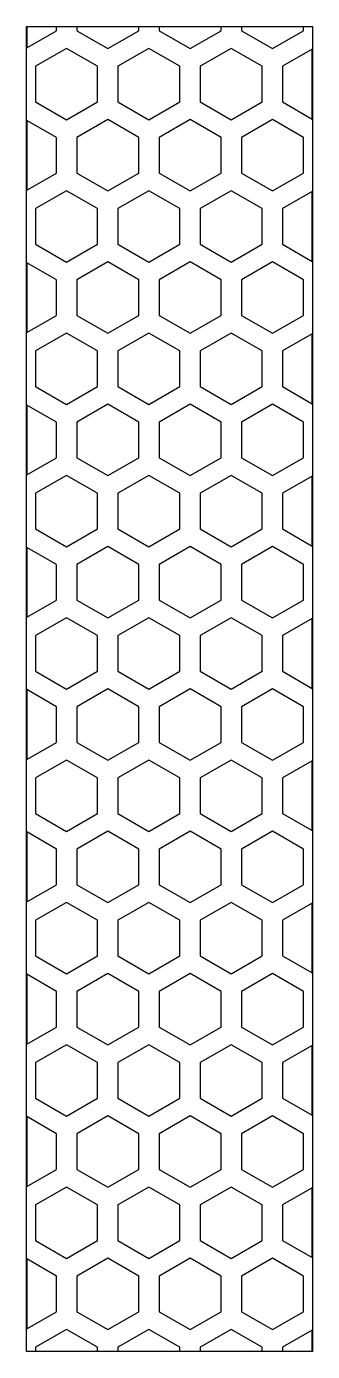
# Model space of a CAD drawing. Extents: x -7 to 7, y -32.5 to 32.5.
import ezdxf

# ---------------------------------------------------------------- set-up
doc = ezdxf.new("R2010")
doc.units = 0
doc.layers.add('Add_Red', color=1, linetype='Continuous')
doc.layers.add('Vector_Red', color=1, linetype='Continuous')

msp = doc.modelspace()

# ---------------------------------------------------------------- linework, layer by layer
at = {"layer": 'Add_Red'}
for points in [[(-5.538904, 32.289733), (-5.538904, 32.490001), (-6.99, 32.490001), (-6.99, 31.451943), (-5.538904, 32.289733)], [(-1.507816, 32.289733), (-1.507816, 32.490001), (-4.538905, 32.490001), (-4.538905, 32.289733), (-3.02336, 31.414733), (-1.507816, 32.289733)], [(2.523272, 32.289733), (2.523272, 32.49), (-0.507816, 32.490001), (-0.507816, 32.289733), (1.007728, 31.414733), (2.523272, 32.289733)], [(6.554361, 32.289733), (6.554361, 32.49), (3.523272, 32.49), (3.523272, 32.289733), (5.038817, 31.414733), (6.554361, 32.289733)], [(-3.523359, 28.798708), (-3.523359, 30.548707), (-5.038904, 31.423707), (-6.554448, 30.548707), (-6.554448, 28.798708), (-5.038904, 27.923708), (-3.523359, 28.798708)], [(0.507729, 28.798708), (0.507729, 30.548707), (-1.007815, 31.423707), (-2.523359, 30.548707), (-2.523359, 28.798708), (-1.007815, 27.923708), (0.507729, 28.798708)], [(4.538818, 28.798708), (4.538818, 30.548707), (3.023273, 31.423707), (1.507729, 30.548707), (1.507729, 28.798708), (3.023273, 27.923708), (4.538818, 28.798708)], [(6.989999, 31.386547), (5.538818, 30.548707), (5.538818, 28.798708), (6.989999, 27.960868), (6.989999, 31.386547)], [(-5.538895, 25.307683), (-5.538895, 27.057683), (-6.99, 27.895479), (-6.99, 24.469888), (-5.538895, 25.307683)], [(-1.507806, 25.307683), (-1.507806, 27.057683), (-3.02335, 27.932683), (-4.538895, 27.057683), (-4.538895, 25.307683), (-3.02335, 24.432684), (-1.507806, 25.307683)], [(2.523282, 25.307683), (2.523282, 27.057683), (1.007738, 27.932683), (-0.507806, 27.057683), (-0.507806, 25.307683), (1.007738, 24.432684), (2.523282, 25.307683)], [(6.55437, 25.307683), (6.55437, 27.057683), (5.038826, 27.932683), (3.523281, 27.057683), (3.523281, 25.307683), (5.038826, 24.432684), (6.55437, 25.307683)], [(-3.523349, 21.816659), (-3.523349, 23.566659), (-5.038894, 24.441659), (-6.554438, 23.566659), (-6.554438, 21.816659), (-5.038894, 20.94166), (-3.523349, 21.816659)], [(0.507739, 21.816659), (0.507739, 23.566659), (-1.007805, 24.441659), (-2.523349, 23.566659), (-2.523349, 21.816659), (-1.007805, 20.94166), (0.507739, 21.816659)], [(4.538827, 21.816659), (4.538827, 23.566659), (3.023282, 24.441659), (1.507738, 23.566659), (1.507738, 21.816659), (3.023282, 20.94166), (4.538827, 21.816659)], [(6.989999, 24.404494), (5.538827, 23.566659), (5.538827, 21.816659), (6.989999, 20.978825), (6.989999, 24.404494)], [(-5.538885, 18.325634), (-5.538885, 20.075634), (-6.99, 20.913436), (-6.99, 17.487832), (-5.538885, 18.325634)], [(-1.507797, 18.325634), (-1.507797, 20.075634), (-3.023341, 20.950634), (-4.538886, 20.075634), (-4.538886, 18.325634), (-3.023341, 17.450634), (-1.507797, 18.325634)], [(2.523291, 18.325634), (2.523291, 20.075634), (1.007747, 20.950634), (-0.507797, 20.075634), (-0.507797, 18.325634), (1.007747, 17.450634), (2.523291, 18.325634)], [(6.55438, 18.325634), (6.55438, 20.075634), (5.038836, 20.950634), (3.523291, 20.075634), (3.523291, 18.325634), (5.038836, 17.450634), (6.55438, 18.325634)], [(-3.52334, 14.83461), (-3.52334, 16.58461), (-5.038885, 17.45961), (-6.554429, 16.58461), (-6.554429, 14.83461), (-5.038885, 13.95961), (-3.52334, 14.83461)], [(0.507748, 14.83461), (0.507748, 16.58461), (-1.007796, 17.45961), (-2.52334, 16.58461), (-2.52334, 14.83461), (-1.007796, 13.95961), (0.507748, 14.83461)], [(4.538837, 14.83461), (4.538837, 16.58461), (3.023292, 17.45961), (1.507748, 16.58461), (1.507748, 14.83461), (3.023292, 13.95961), (4.538837, 14.83461)], [(6.989999, 17.422439), (5.538837, 16.58461), (5.538837, 14.83461), (6.989999, 13.996781), (6.989999, 17.422439)], [(-5.538876, 11.343585), (-5.538876, 13.093585), (-6.99, 13.931391), (-6.99, 10.505778), (-5.538876, 11.343585)], [(-1.507787, 11.343585), (-1.507787, 13.093585), (-3.023331, 13.968584), (-4.538876, 13.093585), (-4.538876, 11.343585), (-3.023331, 10.468585), (-1.507787, 11.343585)], [(2.523301, 11.343585), (2.523301, 13.093585), (1.007757, 13.968584), (-0.507787, 13.093585), (-0.507787, 11.343585), (1.007757, 10.468585), (2.523301, 11.343585)], [(6.55439, 11.343585), (6.55439, 13.093585), (5.038845, 13.968584), (3.5233, 13.093585), (3.5233, 11.343585), (5.038845, 10.468585), (6.55439, 11.343585)], [(-3.52333, 7.852561), (-3.52333, 9.602561), (-5.038875, 10.47756), (-6.554419, 9.602561), (-6.554419, 7.852561), (-5.038875, 6.977561), (-3.52333, 7.852561)], [(0.507758, 7.852561), (0.507758, 9.602561), (-1.007786, 10.47756), (-2.52333, 9.602561), (-2.52333, 7.852561), (-1.007786, 6.977561), (0.507758, 7.852561)], [(4.538847, 7.852561), (4.538847, 9.602561), (3.023302, 10.47756), (1.507758, 9.602561), (1.507758, 7.852561), (3.023302, 6.977561), (4.538847, 7.852561)], [(6.989999, 10.440384), (5.538846, 9.602561), (5.538846, 7.852561), (6.989999, 7.014737), (6.989999, 10.440384)], [(-5.538866, 4.361536), (-5.538866, 6.111535), (-6.99, 6.949348), (-6.99, 3.523723), (-5.538866, 4.361536)], [(-1.507778, 4.361536), (-1.507778, 6.111535), (-3.023322, 6.986535), (-4.538867, 6.111535), (-4.538867, 4.361536), (-3.023322, 3.486536), (-1.507778, 4.361536)], [(2.52331, 4.361536), (2.52331, 6.111535), (1.007766, 6.986535), (-0.507778, 6.111535), (-0.507778, 4.361536), (1.007766, 3.486536), (2.52331, 4.361536)], [(6.554399, 4.361536), (6.554399, 6.111535), (5.038855, 6.986535), (3.52331, 6.111535), (3.52331, 4.361536), (5.038855, 3.486536), (6.554399, 4.361536)], [(-3.52332, 0.870512), (-3.52332, 2.620511), (-5.038865, 3.495511), (-6.55441, 2.620511), (-6.55441, 0.870512), (-5.038865, -0.004487), (-3.52332, 0.870512)], [(0.507767, 0.870512), (0.507767, 2.620511), (-1.007777, 3.495511), (-2.523321, 2.620511), (-2.523321, 0.870512), (-1.007777, -0.004487), (0.507767, 0.870512)], [(4.538856, 0.870512), (4.538856, 2.620511), (3.023311, 3.495511), (1.507767, 2.620511), (1.507767, 0.870512), (3.023311, -0.004487), (4.538856, 0.870512)], [(6.989999, 3.458329), (5.538856, 2.620511), (5.538856, 0.870512), (6.989999, 0.032695), (6.989999, 3.458329)], [(-1.507768, -2.620511), (-1.507768, -0.870512), (-3.023312, 0.004487), (-4.538857, -0.870512), (-4.538857, -2.620511), (-3.023312, -3.495511), (-1.507768, -2.620511)], [(2.52332, -2.620511), (2.52332, -0.870512), (1.007776, 0.004487), (-0.507768, -0.870512), (-0.507768, -2.620511), (1.007776, -3.495511), (2.52332, -2.620511)], [(6.554409, -2.620511), (6.554409, -0.870512), (5.038865, 0.004487), (3.52332, -0.870512), (3.52332, -2.620511), (5.038865, -3.495511), (6.554409, -2.620511)], [(-5.538857, -2.620511), (-5.538857, -0.870512), (-6.989999, -0.032695), (-6.989999, -3.458329), (-5.538857, -2.620511)], [(-3.523311, -6.111536), (-3.523311, -4.361537), (-5.038856, -3.486537), (-6.5544, -4.361537), (-6.5544, -6.111536), (-5.038856, -6.986536), (-3.523311, -6.111536)], [(0.507777, -6.111536), (0.507777, -4.361537), (-1.007767, -3.486537), (-2.523311, -4.361537), (-2.523311, -6.111536), (-1.007767, -6.986536), (0.507777, -6.111536)], [(4.538866, -6.111536), (4.538866, -4.361537), (3.023321, -3.486537), (1.507777, -4.361537), (1.507777, -6.111536), (3.023321, -6.986536), (4.538866, -6.111536)], [(6.99, -3.523724), (5.538865, -4.361537), (5.538865, -6.111536), (6.99, -6.949349), (6.99, -3.523724)], [(-5.538847, -9.602561), (-5.538847, -7.852561), (-6.989999, -7.014738), (-6.989999, -10.440383), (-5.538847, -9.602561)], [(-1.507758, -9.602561), (-1.507758, -7.852561), (-3.023303, -6.977561), (-4.538847, -7.852561), (-4.538847, -9.602561), (-3.023303, -10.47756), (-1.507758, -9.602561)], [(2.523329, -9.602561), (2.523329, -7.852561), (1.007785, -6.977561), (-0.507759, -7.852561), (-0.507759, -9.602561), (1.007785, -10.47756), (2.523329, -9.602561)], [(6.554418, -9.602561), (6.554418, -7.852561), (5.038874, -6.977561), (3.523329, -7.852561), (3.523329, -9.602561), (5.038874, -10.47756), (6.554418, -9.602561)], [(-3.523301, -13.093586), (-3.523301, -11.343586), (-5.038846, -10.468586), (-6.55439, -11.343586), (-6.55439, -13.093586), (-5.038846, -13.968585), (-3.523301, -13.093586)], [(0.507786, -13.093586), (0.507786, -11.343586), (-1.007758, -10.468586), (-2.523302, -11.343586), (-2.523302, -13.093586), (-1.007758, -13.968585), (0.507786, -13.093586)], [(4.538875, -13.093586), (4.538875, -11.343586), (3.02333, -10.468586), (1.507786, -11.343586), (1.507786, -13.093586), (3.02333, -13.968585), (4.538875, -13.093586)], [(6.99, -10.505779), (5.538875, -11.343586), (5.538875, -13.093586), (6.99, -13.931393), (6.99, -10.505779)], [(-5.538838, -16.58461), (-5.538838, -14.83461), (-6.989999, -13.996781), (-6.989999, -17.422439), (-5.538838, -16.58461)], [(-1.507749, -16.58461), (-1.507749, -14.83461), (-3.023293, -13.95961), (-4.538838, -14.83461), (-4.538838, -16.58461), (-3.023293, -17.45961), (-1.507749, -16.58461)], [(2.523339, -16.58461), (2.523339, -14.83461), (1.007795, -13.95961), (-0.507749, -14.83461), (-0.507749, -16.58461), (1.007795, -17.45961), (2.523339, -16.58461)], [(6.554428, -16.58461), (6.554428, -14.83461), (5.038884, -13.95961), (3.523339, -14.83461), (3.523339, -16.58461), (5.038884, -17.45961), (6.554428, -16.58461)], [(-3.523292, -20.075634), (-3.523292, -18.325634), (-5.038837, -17.450634), (-6.554381, -18.325634), (-6.554381, -20.075634), (-5.038837, -20.950634), (-3.523292, -20.075634)], [(0.507796, -20.075634), (0.507796, -18.325634), (-1.007748, -17.450634), (-2.523292, -18.325634), (-2.523292, -20.075634), (-1.007748, -20.950634), (0.507796, -20.075634)], [(4.538885, -20.075634), (4.538885, -18.325634), (3.02334, -17.450634), (1.507796, -18.325634), (1.507796, -20.075634), (3.02334, -20.950634), (4.538885, -20.075634)], [(6.99, -17.487832), (5.538884, -18.325634), (5.538884, -20.075634), (6.99, -20.913436), (6.99, -17.487832)], [(-5.538828, -23.566659), (-5.538828, -21.816659), (-6.989999, -20.978826), (-6.989999, -24.404493), (-5.538828, -23.566659)], [(-1.507739, -23.566659), (-1.507739, -21.816659), (-3.023283, -20.94166), (-4.538828, -21.816659), (-4.538828, -23.566659), (-3.023283, -24.441659), (-1.507739, -23.566659)], [(2.523348, -23.566659), (2.523348, -21.816659), (1.007804, -20.94166), (-0.50774, -21.816659), (-0.50774, -23.566659), (1.007804, -24.441659), (2.523348, -23.566659)], [(6.554437, -23.566659), (6.554437, -21.816659), (5.038893, -20.94166), (3.523348, -21.816659), (3.523348, -23.566659), (5.038893, -24.441659), (6.554437, -23.566659)], [(-3.523282, -27.057683), (-3.523282, -25.307683), (-5.038827, -24.432684), (-6.554371, -25.307683), (-6.554371, -27.057683), (-5.038827, -27.932683), (-3.523282, -27.057683)], [(0.507805, -27.057683), (0.507805, -25.307683), (-1.007739, -24.432684), (-2.523283, -25.307683), (-2.523283, -27.057683), (-1.007739, -27.932683), (0.507805, -27.057683)], [(4.538894, -27.057683), (4.538894, -25.307683), (3.023349, -24.432684), (1.507805, -25.307683), (1.507805, -27.057683), (3.023349, -27.932683), (4.538894, -27.057683)], [(6.99, -24.469887), (5.538894, -25.307683), (5.538894, -27.057683), (6.99, -27.89548), (6.99, -24.469887)], [(-1.50773, -30.548708), (-1.50773, -28.798709), (-3.023274, -27.923709), (-4.538819, -28.798709), (-4.538819, -30.548708), (-3.023274, -31.423708), (-1.50773, -30.548708)], [(2.523358, -30.548708), (2.523358, -28.798709), (1.007814, -27.923709), (-0.50773, -28.798709), (-0.50773, -30.548708), (1.007814, -31.423708), (2.523358, -30.548708)], [(6.554447, -30.548708), (6.554447, -28.798709), (5.038903, -27.923709), (3.523358, -28.798709), (3.523358, -30.548708), (5.038903, -31.423708), (6.554447, -30.548708)], [(-5.538819, -30.548708), (-5.538819, -28.798709), (-6.989999, -27.96087), (-6.989999, -31.386547), (-5.538819, -30.548708)], [(-3.523273, -32.289733), (-5.038818, -31.414733), (-6.554362, -32.289733), (-6.554362, -32.49), (-3.523273, -32.490001), (-3.523273, -32.289733)], [(0.507815, -32.289733), (-1.007729, -31.414733), (-2.523273, -32.289733), (-2.523273, -32.490001), (0.507815, -32.490002), (0.507815, -32.289733)], [(4.538904, -32.289733), (3.023359, -31.414733), (1.507815, -32.289733), (1.507815, -32.490002), (4.538904, -32.490002), (4.538904, -32.289733)], [(6.99, -31.451942), (5.538904, -32.289733), (5.538904, -32.490003), (6.99, -32.490003), (6.99, -31.451942)]]:
    msp.add_lwpolyline(points, dxfattribs=at)
at = {"layer": 'Vector_Red'}
msp.add_lwpolyline([(-7, 32.5), (7, 32.5), (7, -32.5), (-7, -32.5), (-7, 32.5)], dxfattribs=at)

doc.saveas('drawing.dxf')
